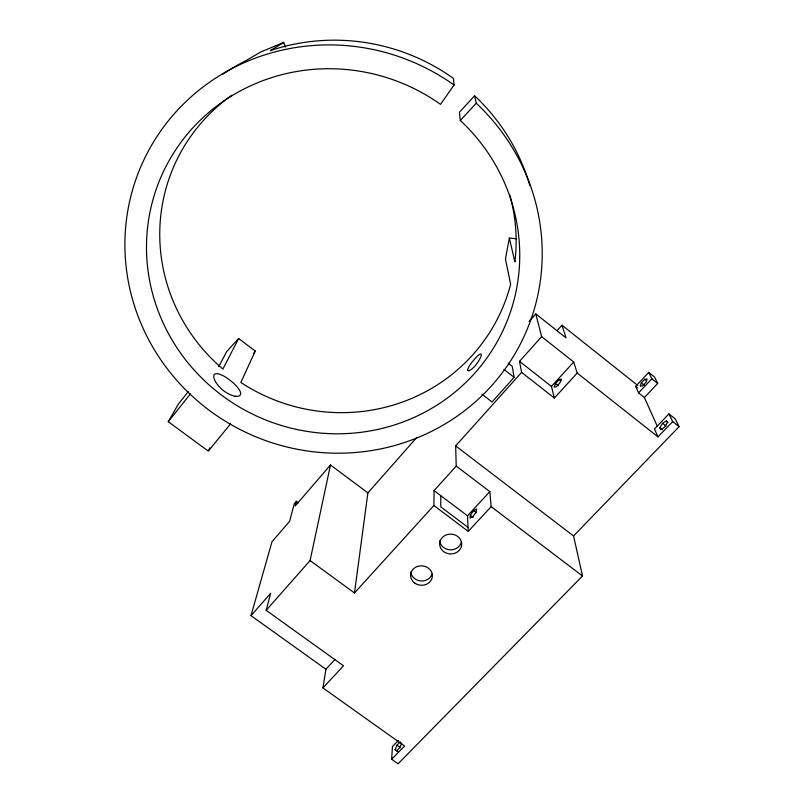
<?xml version="1.0" encoding="UTF-8"?>
<svg xmlns="http://www.w3.org/2000/svg" width="804" height="804" viewBox="0 0 804 804"><rect width="100%" height="100%" fill="white"/><g stroke="black" fill="none" stroke-linecap="round" stroke-linejoin="round"><path stroke-width="1.21" d="M440.783 495.656L440.773 506.872L468.039 527.394M354.474 592.96L367.89 492.892L330.494 464.973L310.093 560.559L354.474 592.96L433.879 505.525L434.07 490.591L456.23 466.069L455.647 445.888L521.615 372.383L519.535 361.368L541.635 336.635L535.796 313.892L529.143 321.409M455.647 445.888L573.553 535.977L582.518 575.976L398.08 763.8L391.659 759.247L392.432 746.554L398.362 740.464M470.3 515.213L469.958 518.168L472.933 516.55L476.249 511.947L476.561 509.002L473.586 510.64L470.3 515.213L473.154 517.364M516.691 238.758L509.354 238.105L505.445 258.999L510.64 284.314A178.96 174.106 23.5 0 1 240.838 382.473L255.25 351.067L238.647 338.524L226.728 351.519L218.718 366.674M391.659 759.247L404.573 746.042L322.947 687.933L325.921 669.25L335.107 659.3M298.384 502.791L296.385 501.324L295.179 505.977L330.494 464.973M322.947 687.933L343.479 665.802L266.174 610.326L270.657 593.282L250.989 615.663L325.921 669.25M250.989 615.663L271.983 541.735L289.621 521.324L294.234 503.837L296.385 501.324M641.301 382.955L640.255 386.242L642.637 385.89L646.084 382.232L647.109 378.945L644.718 379.317L641.301 382.955L644.185 385.257M555.504 383.558L554.107 387.136L556.338 386.754L559.976 382.764L561.353 379.186L559.112 379.599L555.504 383.558L558.227 385.699M401.779 742.886L399.96 747.439L396.613 750.866L395.116 749.71L396.935 745.167L400.251 741.77M208.799 450.039L209.804 447.848M238.647 338.524L222.899 369.046A178.96 174.106 23.5 0 1 231.874 95.194M230.617 423.788L208.296 451.124L168.267 421.698L178.357 404.111L188.277 391.618M666.305 420.884L667.26 422.904L664.436 427.356L660.677 429.758L659.752 427.708L662.556 423.296L666.305 420.884L668.104 422.321M253.823 353.117L255.25 351.067M285.269 47.104L283.712 42.441L270.345 50.622A200.075 194.709 23.6 0 1 453.436 78.4L454.049 85.023L440.512 104.349A187.463 181.674 22.5 0 0 148.187 222.658A187.463 181.674 22.5 0 0 395.849 424.492A187.463 181.674 22.5 0 0 460.32 120.489L459.416 112.248L474.601 95.766A200.075 194.709 23.6 0 1 529.766 185.272M168.267 421.698L190.387 393.88M367.89 492.892L416.894 437.336M266.174 610.326L310.093 560.559M508.329 363.247L512.238 366.312L514.108 377.357L492.028 401.99L481.867 394.111M557.122 330.595L561.976 325.188L637.713 385.458M573.694 362.001L577.222 373.066L554.358 398.03L551.454 386.422L573.694 362.001L541.635 336.635M460.32 120.489L476.259 103.234L474.601 95.766M433.879 505.525L468.219 531.364L467.506 515.816L489.817 491.636L456.23 466.069M468.219 531.364L491.154 506.651L489.817 491.636M644.386 397.528L638.567 392.905L635.662 386.332L648.748 372.393L654.496 376.986L657.692 383.448L644.386 397.528L657.18 425.959M638.567 392.905L651.853 378.784L648.748 372.393M668.938 413.879L654.486 428.964L657.984 436.884L672.687 421.597L668.938 413.879L675.229 418.884L679.078 426.673L573.553 535.977M283.712 42.441L260.707 51.999L245.451 60.953A200.075 194.709 23.6 0 0 222.386 74.481M396.935 745.167L400.563 747.75M395.116 749.71L397.849 751.65M434.07 490.591L467.506 515.816M473.586 510.64L476.44 512.801M491.154 506.651L582.518 575.976M503.897 369.378L514.108 377.357M519.535 361.368L551.454 386.422M521.615 372.383L554.358 398.03M559.112 379.599L560.931 381.026M577.222 373.066L657.984 436.884M662.556 423.296L666.154 426.15M659.752 427.708L662.456 429.859M635.662 386.332L637.572 387.85M672.687 421.597L679.078 426.673M535.796 313.892L566.026 337.901L561.976 325.188M651.853 378.784L657.692 383.448M644.718 379.317L646.637 380.855M509.354 238.105L514.902 261.883A178.96 174.106 23.5 0 0 509.847 195.101M476.259 103.234A209.593 203.181 22.6 0 1 403.126 442.974A209.593 203.181 22.6 0 1 126.871 216.547A209.593 203.181 22.6 0 1 454.049 85.023M461.436 541.735A10.975 9.859 2.4 0 1 450.23 549.835A10.975 9.859 2.4 0 1 439.698 540.871M432.12 573.905A10.844 9.658 4.6 0 1 420.844 580.98A10.844 9.658 4.6 0 1 410.844 572.197M235.21 396.261L234.446 396.141A16.532 6.13 36.5 0 1 224.909 391.679L224.014 391.056A16.532 6.04 40.5 0 1 216.115 382.815L215.643 382.041A16.472 5.929 44.5 0 1 219.663 374.262L220.376 374.533A16.532 6.04 40.5 0 1 229.472 379.88L230.316 380.533A16.532 6.13 36.5 0 1 238.135 388.131L238.627 388.794A16.482 6.171 32.4 0 1 235.21 396.261M467.757 370.101A10.542 2.442 -49.9 0 0 475.043 366.001A10.532 2.291 -53.7 0 0 481.294 354.705A10.532 2.291 -53.7 0 0 474.501 359.247A10.542 2.442 -49.9 0 0 467.757 370.101M443.627 551.594A11.045 9.909 2.5 0 0 461.566 545.775A11.045 9.909 2.5 0 0 446.843 534.69A11.045 9.909 2.5 0 0 443.627 551.594M414.583 582.96A10.914 9.708 4.7 0 0 432.25 577.292A10.914 9.708 4.7 0 0 417.618 566.398A10.914 9.708 4.7 0 0 414.583 582.96"/></g></svg>
